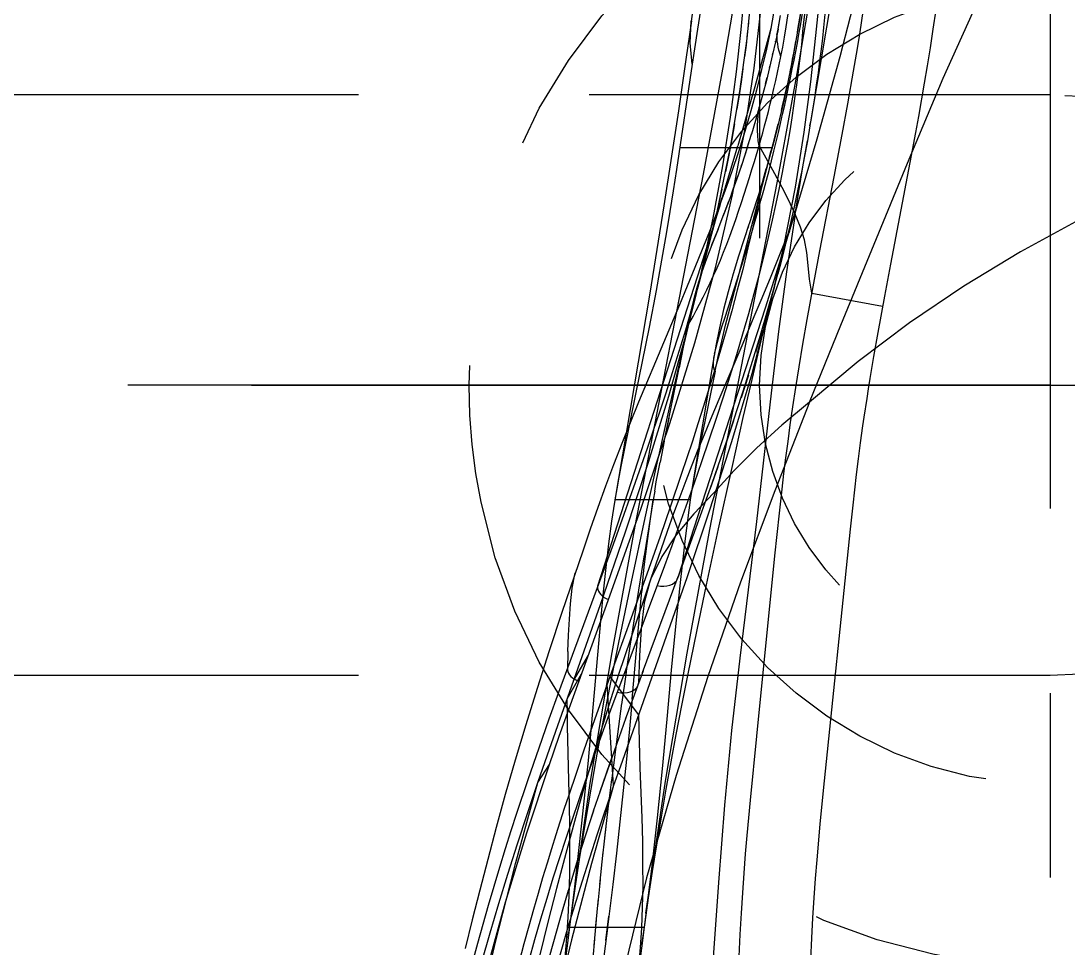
# Model space of a CAD drawing. Header units: inches. Extents: x 143011 to 144494, y -46023 to -44974.
# Drawn here: x 143734.4 to 143748.83, y -45359.17 to -45346.4 of the extents above; entities that cross this region are included whole.
import ezdxf

# ---------------------------------------------------------------- set-up
doc = ezdxf.new("R2010")
doc.units = ezdxf.units.IN
doc.header["$LTSCALE"] = 2
doc.header["$MEASUREMENT"] = 0
for name, pattern in [('CENTER', [50.8, 31.75, -6.35, 6.35, -6.35]), ('DASHED', [0.75, 0.5, -0.25]), ('HIDDEN', [9.525, 6.35, -3.175])]:
    doc.linetypes.add(name, pattern=pattern)
for name, color, linetype in [('CAV-COR', 1, 'CONTINUOUS'), ('DEFAULT_2', 8, 'HIDDEN'), ('wr2', 41, 'DASHED')]:
    doc.layers.add(name, color=color, linetype=linetype)

# ---------------------------------------------------------------- blocks, each defined once
blk = doc.blocks.new('20160901.140447')
at = {"layer": 'wr2', "linetype": 'CENTER', "ltscale": 0.2}
for p, q in [((0, -11), (0, 11)), ((-11, 0), (11, 0))]:
    blk.add_line(p, q, dxfattribs=at)
at = {"layer": 'wr2', "linetype": 'HIDDEN', "ltscale": 0.5}
for radius in [8, 5.5, 4]:
    blk.add_circle((0, 0), radius, dxfattribs=at)

msp = doc.modelspace()

# ---------------------------------------------------------------- linework, layer by layer
at = {"layer": 'CAV-COR', "linetype": 'ByBlock'}
for p, q in [((143744.831, -45346.515), (143744.865, -45346.326)), ((143744.831, -45346.515), (143744.795, -45346.689)), ((143744.715, -45347.043), (143744.67, -45347.223)), ((143744.67, -45347.223), (143744.623, -45347.405)), ((143744.623, -45347.405), (143744.573, -45347.589)), ((143744.573, -45347.589), (143744.52, -45347.775)), ((143744.52, -45347.775), (143744.465, -45347.963)), ((143744.204, -45348.799), (143744.369, -45347.933)), ((143744.406, -45348.152), (143744.465, -45347.963)), ((143745.366, -45348.029), (143745.063, -45349.049)), ((143744.749, -45348.152), (143744.328, -45348.152)), ((143744.406, -45348.152), (143744.331, -45348.379)), ((143744.331, -45348.379), (143744.254, -45348.604)), ((143744.097, -45348.748), (143744.001, -45349.003)), ((143743.975, -45349.783), (143744.204, -45348.799)), ((143744.009, -45349.006), (143743.765, -45349.787)), ((143744.001, -45349.003), (143743.894, -45349.278)), ((143743.969, -45349.153), (143743.996, -45349.056)), ((143743.996, -45349.056), (143744.005, -45349.023)), ((143745.052, -45348.963), (143744.992, -45349.224)), ((143745.066, -45349.037), (143745.037, -45349.127)), ((143745.085, -45348.977), (143745.066, -45349.037)), ((143745.088, -45348.969), (143745.085, -45348.977)), ((143743.92, -45349.333), (143743.969, -45349.153)), ((143744.415, -45349.258), (143744.455, -45349.136)), ((143744.992, -45349.224), (143744.966, -45349.335)), ((143745.017, -45349.189), (143745, -45349.237)), ((143745.037, -45349.127), (143745.017, -45349.189)), ((143743.894, -45349.278), (143743.685, -45349.797)), ((143743.863, -45349.547), (143743.92, -45349.333)), ((143744.367, -45349.398), (143744.386, -45349.343)), ((143744.386, -45349.343), (143744.415, -45349.258)), ((143744.956, -45349.361), (143744.951, -45349.375)), ((143744.968, -45349.328), (143744.964, -45349.341)), ((143744.975, -45349.311), (143744.968, -45349.328)), ((143744.981, -45349.293), (143744.975, -45349.311)), ((143744.988, -45349.273), (143744.981, -45349.293)), ((143745, -45349.237), (143744.988, -45349.273)), ((143744.919, -45349.456), (143744.861, -45349.601)), ((143744.943, -45349.396), (143744.919, -45349.456)), ((143744.951, -45349.375), (143744.943, -45349.396)), ((143743.802, -45349.777), (143743.863, -45349.547)), ((143744.861, -45349.601), (143744.731, -45349.92)), ((143743.765, -45349.787), (143742.346, -45354.189)), ((143743.685, -45349.797), (143743.474, -45350.314)), ((143743.687, -45350.834), (143743.975, -45349.783)), ((143744.23, -45350.084), (143744.326, -45349.782)), ((143744.731, -45349.92), (143744.607, -45350.221)), ((143744.096, -45350.496), (143744.23, -45350.084)), ((143744.607, -45350.221), (143744.498, -45350.48)), ((143743.474, -45350.314), (143743.255, -45350.837)), ((143744.498, -45350.48), (143744.344, -45350.844)), ((143743.255, -45350.837), (143742.91, -45351.653)), ((143743.956, -45350.99), (143743.973, -45350.914)), ((143744.344, -45350.844), (143744.015, -45351.614)), ((143743.953, -45351.01), (143743.869, -45351.502)), ((143744.015, -45351.614), (143743.894, -45351.902)), ((143743.894, -45351.902), (143743.811, -45352.103)), ((143743.811, -45352.103), (143743.727, -45352.309)), ((143743.263, -45352.188), (143743.205, -45352.48)), ((143743.263, -45352.187), (143743.27, -45352.153)), ((143743.651, -45352.19), (143743.498, -45352.649)), ((143743.028, -45352.291), (143742.864, -45352.76)), ((143743.727, -45352.309), (143743.644, -45352.521)), ((143743.644, -45352.521), (143743.561, -45352.735)), ((143743.498, -45352.649), (143743.349, -45353.087)), ((143742.864, -45352.76), (143742.708, -45353.201)), ((143743.561, -45352.735), (143743.478, -45352.957)), ((143743.132, -45352.877), (143743.112, -45352.997)), ((143743.478, -45352.957), (143743.393, -45353.188)), ((143743.38, -45352.997), (143743.055, -45352.997)), ((143743.349, -45353.087), (143743.205, -45353.503)), ((143742.449, -45354.499), (143742.94, -45353.128)), ((143742.708, -45353.201), (143742.558, -45353.614)), ((143742.812, -45354.127), (143743, -45353.248)), ((143743.393, -45353.188), (143743.305, -45353.432)), ((143743.205, -45353.503), (143743, -45354.086)), ((143743.305, -45353.432), (143743.217, -45353.685)), ((143742.558, -45353.614), (143741.807, -45355.653)), ((143743.217, -45353.685), (143743.08, -45354.081)), ((143742.958, -45354.206), (143742.987, -45353.92)), ((143742.665, -45354.832), (143742.812, -45354.127)), ((143743.08, -45354.081), (143742.797, -45354.917)), ((143743, -45354.086), (143742.808, -45354.623)), ((143743.055, -45354.156), (143743.054, -45354.158)), ((143741.953, -45355.873), (143742.449, -45354.499)), ((143742.808, -45354.623), (143742.518, -45355.423)), ((143742.588, -45355.211), (143742.665, -45354.832)), ((143742.797, -45354.917), (143742.635, -45355.406)), ((143742.518, -45355.423), (143742.303, -45356.029)), ((143741.807, -45355.653), (143741.675, -45356.02)), ((143741.818, -45356.255), (143741.953, -45355.873)), ((143741.675, -45356.02), (143741.534, -45356.419)), ((143742.303, -45356.029), (143742.157, -45356.448)), ((143741.683, -45356.642), (143741.818, -45356.255)), ((143741.534, -45356.419), (143741.385, -45356.853)), ((143742.157, -45356.448), (143742.053, -45356.752)), ((143741.37, -45357.585), (143741.683, -45356.642)), ((143741.385, -45356.853), (143741.23, -45357.317)), ((143742.053, -45356.752), (143741.943, -45357.078))]:
    msp.add_line(p, q, dxfattribs=at)
for points in [[(143746.612, -45348.36), (143747.106, -45347.192), (143747.643, -45345.996), (143748.233, -45344.766), (143748.873, -45343.502), (143749.553, -45342.2), (143750.284, -45340.857), (143751.087, -45339.485), (143751.977, -45338.095)], [(143747.09, -45340.617), (143746.704, -45342.614), (143746.485, -45343.649), (143746.238, -45344.708), (143745.968, -45345.79), (143745.68, -45346.898), (143745.366, -45348.029)], [(143744.944, -45344.201), (143744.932, -45344.67), (143744.908, -45345.135), (143744.867, -45345.595), (143744.809, -45346.05), (143744.731, -45346.505)], [(143745.265, -45345.324), (143745.206, -45345.849), (143745.127, -45346.386), (143745.03, -45346.935), (143744.913, -45347.491), (143744.776, -45348.049), (143744.62, -45348.604)], [(143745.514, -45345.846), (143745.495, -45346.089), (143745.483, -45346.218), (143745.471, -45346.353), (143745.457, -45346.493), (143745.441, -45346.639), (143745.423, -45346.791), (143745.404, -45346.95), (143745.382, -45347.116), (143745.358, -45347.288), (143745.332, -45347.468), (143745.303, -45347.654), (143745.271, -45347.848), (143745.236, -45348.052), (143745.197, -45348.265), (143745.154, -45348.487), (143745.105, -45348.721), (143745.052, -45348.963)], [(143745.193, -45346.307), (143745.182, -45346.426), (143745.17, -45346.55), (143745.157, -45346.679), (143745.143, -45346.814), (143745.127, -45346.953), (143745.109, -45347.099), (143745.09, -45347.25), (143745.068, -45347.407), (143745.045, -45347.57), (143745.019, -45347.739), (143744.991, -45347.915), (143744.96, -45348.099), (143744.926, -45348.29), (143744.888, -45348.49), (143744.847, -45348.699), (143744.801, -45348.918), (143744.75, -45349.146), (143744.695, -45349.386), (143744.635, -45349.636), (143744.57, -45349.894), (143744.499, -45350.161), (143744.423, -45350.436), (143744.343, -45350.716), (143744.257, -45351.002), (143744.208, -45351.163)], [(143744.731, -45346.505), (143744.671, -45346.789), (143744.605, -45347.072), (143744.532, -45347.356), (143744.455, -45347.64), (143744.372, -45347.924), (143744.285, -45348.204), (143744.193, -45348.478), (143744.097, -45348.748)], [(143744.795, -45346.689), (143744.756, -45346.865), (143744.715, -45347.043)], [(143755.991, -45346.723), (143754.863, -45347), (143753.767, -45347.294), (143752.717, -45347.617), (143751.708, -45347.963), (143750.745, -45348.327), (143749.834, -45348.719), (143748.978, -45349.141), (143748.169, -45349.584), (143747.392, -45350.057), (143746.643, -45350.56), (143745.935, -45351.092), (143745.264, -45351.652)], [(143745.264, -45351.652), (143745.694, -45350.593), (143746.612, -45348.36)], [(143744.62, -45348.604), (143744.555, -45348.917), (143744.487, -45349.226), (143744.416, -45349.528), (143744.344, -45349.824), (143744.269, -45350.112), (143744.194, -45350.394), (143744.117, -45350.67), (143744.039, -45350.938), (143743.961, -45351.201), (143743.883, -45351.457), (143743.805, -45351.707), (143743.728, -45351.951), (143743.651, -45352.19)], [(143744.455, -45349.136), (143744.48, -45349.061), (143744.506, -45348.978), (143744.534, -45348.888), (143744.564, -45348.791)], [(143744.964, -45349.341), (143744.96, -45349.352), (143744.958, -45349.357)], [(143744.365, -45349.403), (143744.285, -45349.644), (143744.211, -45349.887), (143744.143, -45350.132), (143744.081, -45350.379), (143744.025, -45350.627), (143743.976, -45350.876), (143743.952, -45351.013)], [(143744.326, -45349.782), (143744.374, -45349.628), (143744.422, -45349.472)], [(143743.802, -45349.777), (143743.724, -45350.067), (143743.64, -45350.366), (143743.554, -45350.662), (143743.465, -45350.955), (143743.373, -45351.247), (143743.283, -45351.527), (143743.196, -45351.792), (143743.111, -45352.045), (143743.028, -45352.291)], [(143743.973, -45350.914), (143743.995, -45350.825), (143744.024, -45350.726), (143744.058, -45350.616), (143744.096, -45350.496)], [(143742.94, -45353.128), (143743.339, -45351.949), (143743.687, -45350.834)], [(143745.264, -45351.652), (143744.786, -45352.872), (143744.316, -45354.131), (143743.864, -45355.432), (143743.426, -45356.796), (143743.021, -45358.204), (143742.678, -45359.596), (143742.399, -45360.951), (143742.175, -45362.285), (143741.999, -45363.581), (143741.862, -45364.832), (143741.764, -45366.037)], [(143742.91, -45351.653), (143742.793, -45351.936), (143742.678, -45352.223), (143742.566, -45352.514), (143742.456, -45352.808), (143742.348, -45353.105), (143742.244, -45353.403), (143742.14, -45353.703), (143741.854, -45354.548)], [(143745.264, -45351.652), (143744.885, -45351.972), (143744.537, -45352.284), (143744.228, -45352.596), (143743.945, -45352.9), (143743.673, -45353.19), (143743.429, -45353.482), (143743.23, -45353.78), (143743.08, -45354.087), (143743.055, -45354.156)], [(143743, -45353.248), (143743.176, -45352.45), (143743.187, -45352.397)], [(143743.132, -45352.877), (143743.154, -45352.751), (143743.179, -45352.618), (143743.205, -45352.48)], [(143742.987, -45353.92), (143743.026, -45353.599), (143743.068, -45353.291), (143743.112, -45352.997)], [(143741.936, -45355.085), (143741.946, -45354.861), (143741.959, -45354.642), (143741.974, -45354.43), (143741.997, -45354.217), (143742.038, -45354.004)], [(143742.346, -45354.189), (143742.345, -45354.211), (143742.349, -45354.234), (143742.358, -45354.258), (143742.371, -45354.281), (143742.39, -45354.303), (143742.412, -45354.324), (143742.437, -45354.342), (143742.465, -45354.358), (143742.496, -45354.371)], [(143741.854, -45354.548), (143741.678, -45355.079), (143741.512, -45355.596), (143741.355, -45356.098), (143741.21, -45356.585), (143741.074, -45357.056), (143740.949, -45357.512), (143740.832, -45357.95), (143740.722, -45358.374), (143740.619, -45358.783), (143740.523, -45359.176)], [(143741.936, -45355.085), (143741.929, -45355.339), (143741.934, -45355.362), (143741.944, -45355.385), (143741.959, -45355.408), (143741.978, -45355.43), (143742.001, -45355.451), (143742.028, -45355.469), (143742.057, -45355.484), (143742.088, -45355.497)], [(143742.635, -45355.406), (143742.477, -45355.898), (143742.324, -45356.392), (143742.179, -45356.885), (143742.04, -45357.379), (143741.906, -45357.871), (143741.781, -45358.351), (143741.662, -45358.815), (143741.55, -45359.267)], [(143741.954, -45357.047), (143741.932, -45356.114), (143741.929, -45355.939)], [(143742.223, -45356.735), (143742.17, -45356.887), (143741.994, -45357.399)], [(143741.943, -45357.078), (143741.887, -45357.25), (143741.77, -45357.612)], [(143741.23, -45357.317), (143741.151, -45357.558), (143741.072, -45357.806), (143740.993, -45358.062), (143740.915, -45358.323), (143740.839, -45358.584), (143740.765, -45358.847), (143740.693, -45359.109), (143740.624, -45359.363)], [(143741.994, -45357.399), (143741.906, -45357.662), (143741.819, -45357.93), (143741.731, -45358.207), (143741.644, -45358.49), (143741.559, -45358.774), (143741.477, -45359.057), (143741.397, -45359.341)], [(143739.729, -45366.091), (143739.853, -45364.842), (143740.002, -45363.646), (143740.178, -45362.51), (143740.37, -45361.459), (143740.576, -45360.477), (143740.812, -45359.51), (143741.078, -45358.54), (143741.37, -45357.585)], [(143741.77, -45357.612), (143741.71, -45357.803), (143741.649, -45358.001), (143741.588, -45358.206), (143741.525, -45358.419), (143741.461, -45358.641), (143741.397, -45358.871), (143741.331, -45359.111), (143741.265, -45359.36)], [(143739.762, -45365.935), (143739.862, -45365.028), (143739.982, -45364.098), (143740.123, -45363.143), (143740.288, -45362.165), (143740.476, -45361.161), (143740.694, -45360.129), (143740.942, -45359.072), (143741.085, -45358.516)]]:
    msp.add_lwpolyline(points, dxfattribs=at)
at = {"layer": 'DEFAULT_2', "color": 8, "linetype": 'HIDDEN'}
for p, q in [((143743.799, -45346.023), (143743.72, -45346.516)), ((143744.504, -45347.051), (143744.591, -45346.297)), ((143744.831, -45346.515), (143744.847, -45346.427)), ((143743.72, -45346.516), (143743.65, -45346.998)), ((143744.814, -45346.598), (143744.831, -45346.515)), ((143744.795, -45346.689), (143744.797, -45346.681)), ((143744.756, -45346.865), (143744.76, -45346.848)), ((143743.65, -45346.998), (143743.432, -45348.449)), ((143744.715, -45347.043), (143744.721, -45347.016)), ((143744.659, -45347.265), (143744.68, -45347.183)), ((143745.867, -45347.095), (143745.788, -45347.545)), ((143743.46, -45347.64), (143743.258, -45348.95)), ((143744.571, -45347.595), (143744.573, -45347.591)), ((143745.788, -45347.545), (143745.711, -45347.966)), ((143744.749, -45348.152), (143744.834, -45347.818)), ((143744.787, -45348.003), (143744.815, -45347.893)), ((143744.465, -45347.963), (143744.467, -45347.957)), ((143744.789, -45347.996), (143744.763, -45348.094)), ((143745.711, -45347.966), (143745.6, -45348.549)), ((143746.726, -45347.937), (143746.648, -45348.351)), ((143744.328, -45348.152), (143743.476, -45348.152)), ((143744.018, -45348.981), (143744.277, -45348.122)), ((143744.513, -45349.062), (143744.749, -45348.152)), ((143744.71, -45348.291), (143744.738, -45348.188)), ((143744.736, -45348.194), (143744.763, -45348.094)), ((143746.648, -45348.351), (143746.379, -45349.754)), ((143744.256, -45348.599), (143744.289, -45348.506)), ((143744.321, -45348.413), (143744.331, -45348.379)), ((143744.624, -45348.592), (143744.668, -45348.438)), ((143742.862, -45353.36), (143743.804, -45348.512)), ((143743.89, -45353.409), (143744.818, -45348.633)), ((143744.256, -45348.599), (143744.174, -45348.827)), ((143744.626, -45348.584), (143744.586, -45348.719)), ((143745.6, -45348.549), (143745.403, -45349.569)), ((143744.056, -45348.718), (143744.001, -45348.968)), ((143744.094, -45348.73), (143744.07, -45348.802)), ((143744.188, -45348.789), (143744.091, -45349.049)), ((143744.114, -45348.668), (143744.094, -45348.73)), ((143744.188, -45348.789), (143744.223, -45348.694)), ((143744.594, -45348.692), (143744.548, -45348.845)), ((143744.025, -45348.935), (143744.019, -45348.952)), ((143744.033, -45348.913), (143744.025, -45348.935)), ((143744.048, -45348.867), (143744.033, -45348.913)), ((143744.07, -45348.802), (143744.048, -45348.867)), ((143744.116, -45348.983), (143744.152, -45348.885)), ((143743.258, -45348.95), (143743.063, -45350.15)), ((143744, -45349.282), (143744.091, -45349.049)), ((143744.003, -45348.999), (143744.001, -45349.002)), ((143744.004, -45349.026), (143744.018, -45348.981)), ((143744.007, -45349.017), (143744.004, -45349.026)), ((143744.006, -45349.019), (143744.007, -45349.015)), ((143744.027, -45348.948), (143744.009, -45349.006)), ((143744.019, -45348.952), (143744.014, -45348.968)), ((143744.078, -45349.082), (143744.116, -45348.983)), ((143744.166, -45350.366), (143744.513, -45349.062)), ((143745.035, -45349.141), (143745.082, -45348.988)), ((143745.063, -45349.049), (143745.036, -45349.139)), ((143745.082, -45348.988), (143745.087, -45348.971)), ((143744.426, -45349.223), (143744.415, -45349.258)), ((143745.035, -45349.141), (143744.653, -45350.359)), ((143744.995, -45349.272), (143745.036, -45349.139)), ((143744.006, -45349.269), (143743.919, -45349.487)), ((143743.919, -45349.487), (143744, -45349.282)), ((143744.389, -45349.334), (143744.386, -45349.343)), ((143744.422, -45349.472), (143744.468, -45349.318)), ((143744.94, -45349.467), (143744.975, -45349.341)), ((143744.975, -45349.341), (143744.988, -45349.296)), ((143744.983, -45349.314), (143744.995, -45349.272)), ((143744.988, -45349.297), (143744.983, -45349.314)), ((143744.369, -45349.393), (143744.366, -45349.399)), ((143744.896, -45349.632), (143744.94, -45349.467)), ((143744.773, -45350.093), (143744.896, -45349.632)), ((143745.403, -45349.569), (143745.32, -45350.012)), ((143744.867, -45349.736), (143744.828, -45349.886)), ((143746.379, -45349.754), (143746.296, -45350.193)), ((143743.777, -45349.872), (143743.717, -45350.061)), ((143744.782, -45350.06), (143744.7, -45350.356)), ((143745.32, -45350.012), (143745.228, -45350.516)), ((143743.063, -45350.15), (143742.58, -45353.03)), ((143743.15, -45350.114), (143743.054, -45350.619)), ((143745.295, -45350.151), (143746.271, -45350.33)), ((143746.296, -45350.193), (143746.205, -45350.692)), ((143744.653, -45350.359), (143743.457, -45354.054)), ((143744.668, -45350.522), (143744.705, -45350.368)), ((143743.619, -45350.431), (143743.581, -45350.612)), ((143743.581, -45350.61), (143743.66, -45350.471)), ((143744.599, -45350.807), (143744.668, -45350.522)), ((143745.228, -45350.516), (143745.169, -45350.855)), ((143743.054, -45350.619), (143742.96, -45351.095)), ((143743.448, -45351.246), (143743.595, -45350.621)), ((143743.581, -45350.612), (143743.469, -45351.181)), ((143744.612, -45350.658), (143744.519, -45350.967)), ((143744.459, -45351.4), (143744.599, -45350.807)), ((143746.205, -45350.692), (143746.147, -45351.024)), ((143745.169, -45350.855), (143745.116, -45351.167)), ((143746.147, -45351.024), (143746.096, -45351.327)), ((143743.27, -45352.153), (143743.469, -45351.181)), ((143743.337, -45351.729), (143743.448, -45351.246)), ((143743.965, -45351.228), (143743.765, -45352.208)), ((143745.116, -45351.167), (143745.07, -45351.453)), ((143744.422, -45351.279), (143744.321, -45351.593)), ((143743.869, -45351.502), (143743.713, -45352.429)), ((143744.352, -45351.864), (143744.459, -45351.4)), ((143745.07, -45351.453), (143745.03, -45351.717)), ((143743.187, -45352.397), (143743.337, -45351.729)), ((143745.03, -45351.717), (143744.995, -45351.963)), ((143743.327, -45351.873), (143743.294, -45352.033)), ((143744.217, -45351.911), (143744.11, -45352.227)), ((143744.197, -45352.554), (143744.352, -45351.864)), ((143744.995, -45351.963), (143744.964, -45352.195)), ((143743.765, -45352.208), (143743.708, -45352.493)), ((143744.964, -45352.195), (143744.935, -45352.419)), ((143745.964, -45352.214), (143745.935, -45352.434)), ((143743.713, -45352.429), (143743.619, -45352.997)), ((143744.002, -45352.542), (143743.891, -45352.856)), ((143744.935, -45352.419), (143744.908, -45352.636)), ((143745.935, -45352.434), (143745.909, -45352.648)), ((143744.012, -45353.396), (143744.197, -45352.554)), ((143744.908, -45352.636), (143744.883, -45352.852)), ((143745.909, -45352.648), (143745.883, -45352.859)), ((143744.883, -45352.852), (143744.846, -45353.181)), ((143745.883, -45352.859), (143745.859, -45353.071)), ((143743.055, -45352.997), (143742.585, -45352.997)), ((143743.112, -45352.997), (143742.986, -45353.769)), ((143743.619, -45352.997), (143743.38, -45352.997)), ((143743.619, -45352.997), (143743.551, -45353.529)), ((143745.859, -45353.071), (143745.823, -45353.4)), ((143744.846, -45353.181), (143744.783, -45353.77)), ((143743.845, -45354.171), (143744.012, -45353.396)), ((143745.823, -45353.4), (143745.453, -45357.003)), ((143743.45, -45354.076), (143743.672, -45353.466)), ((143743.551, -45353.529), (143743.485, -45354.097)), ((143742.988, -45353.755), (143742.873, -45354.474)), ((143744.783, -45353.77), (143744.533, -45356.252)), ((143743.265, -45353.908), (143742.525, -45355.894)), ((143743.574, -45354.073), (143742.659, -45356.665)), ((143742.964, -45355.377), (143743.457, -45354.054)), ((143743.45, -45354.076), (143743.457, -45354.054)), ((143742.958, -45354.206), (143742.953, -45354.254)), ((143743.163, -45354.18), (143743.211, -45354.187)), ((143743.715, -45354.789), (143743.845, -45354.171)), ((143741.656, -45356.509), (143742.387, -45354.44)), ((143742.876, -45354.453), (143742.801, -45354.941)), ((143743.587, -45355.417), (143743.715, -45354.789)), ((143742.804, -45354.92), (143742.735, -45355.39)), ((143742.014, -45355.493), (143742.218, -45355.136)), ((143742.519, -45355.559), (143742.588, -45355.211)), ((143741.927, -45355.739), (143742.125, -45355.394)), ((143742.91, -45355.953), (143742.516, -45355.428)), ((143742.738, -45355.371), (143742.675, -45355.817)), ((143742.729, -45356.019), (143742.977, -45355.35)), ((143743.505, -45355.83), (143743.587, -45355.417)), ((143742.427, -45356.035), (143742.519, -45355.559)), ((143742.565, -45356.934), (143742.479, -45355.533)), ((143742.904, -45355.548), (143742.91, -45355.524)), ((143742.616, -45355.648), (143742.664, -45355.655)), ((143741.929, -45355.939), (143741.927, -45355.739)), ((143742.676, -45355.804), (143742.591, -45356.435)), ((143742.82, -45355.744), (143742.783, -45356.153)), ((143743.428, -45356.231), (143743.505, -45355.83)), ((143742.525, -45355.894), (143742.346, -45356.39)), ((143742.34, -45356.502), (143742.427, -45356.035)), ((143743.358, -45356.607), (143743.428, -45356.231)), ((143744.533, -45356.252), (143744.446, -45357.136)), ((143742.346, -45356.39), (143742.223, -45356.735)), ((143742.59, -45356.439), (143742.535, -45356.869)), ((143741.524, -45356.891), (143741.656, -45356.509)), ((143741.524, -45356.891), (143741.683, -45356.642)), ((143742.659, -45356.665), (143742.565, -45356.934)), ((143743.29, -45356.984), (143743.358, -45356.607)), ((143742.537, -45356.849), (143742.483, -45357.291)), ((143743.224, -45357.368), (143743.29, -45356.984)), ((143745.453, -45357.003), (143745.408, -45357.466)), ((143744.446, -45357.136), (143744.402, -45357.621)), ((143742.29, -45357.281), (143742.202, -45357.545)), ((143742.487, -45357.255), (143742.441, -45357.653)), ((143743.162, -45357.748), (143743.224, -45357.368)), ((143742.124, -45357.452), (143742.025, -45358.329)), ((143742.097, -45357.95), (143742.173, -45357.469)), ((143742.459, -45357.498), (143742.413, -45357.903)), ((143745.408, -45357.466), (143745.365, -45357.957)), ((143742.114, -45357.816), (143742.027, -45358.094)), ((143742.419, -45357.849), (143742.372, -45358.297)), ((143743.103, -45358.119), (143743.162, -45357.748)), ((143742.027, -45358.41), (143742.097, -45357.95)), ((143743.091, -45358.04), (143742.987, -45358.883)), ((143743.048, -45358.479), (143743.103, -45358.119)), ((143742.379, -45358.231), (143742.342, -45358.6)), ((143742.554, -45358.297), (143742.483, -45358.883)), ((143741.94, -45358.378), (143741.856, -45358.664)), ((143742.025, -45358.329), (143741.958, -45358.883)), ((143742.353, -45358.489), (143742.317, -45358.864)), ((143742.999, -45358.819), (143743.048, -45358.479)), ((143742.458, -45359.066), (143742.502, -45358.731)), ((143741.958, -45358.883), (143741.857, -45359.671)), ((143741.94, -45359.028), (143741.967, -45358.833)), ((143741.958, -45358.883), (143742.987, -45358.883)), ((143742.325, -45358.781), (143742.293, -45359.134)), ((143742.987, -45358.883), (143742.871, -45359.776)), ((143742.955, -45359.133), (143742.999, -45358.819)), ((143742.48, -45358.898), (143742.37, -45359.755)), ((143742.301, -45359.049), (143742.279, -45359.306))]:
    msp.add_line(p, q, dxfattribs=at)
for points in [[(143744.871, -45346.89), (143744.895, -45346.763), (143744.92, -45346.628), (143744.944, -45346.485), (143744.967, -45346.334), (143744.991, -45346.174), (143745.013, -45346.004), (143745.034, -45345.824), (143745.055, -45345.634), (143745.073, -45345.437), (143745.09, -45345.233), (143745.104, -45345.023), (143745.117, -45344.814), (143745.128, -45344.607), (143745.136, -45344.401), (143745.143, -45344.202), (143745.147, -45344.011), (143745.149, -45343.827), (143745.151, -45343.65), (143745.151, -45343.48), (143745.148, -45343.163)], [(143743.804, -45348.512), (143744.083, -45346.993), (143744.334, -45345.519), (143744.55, -45344.086)], [(143743.893, -45344.67), (143743.862, -45344.853), (143743.831, -45345.038), (143743.802, -45345.223), (143743.774, -45345.406), (143743.748, -45345.587), (143743.723, -45345.762), (143743.636, -45346.405)], [(143745.271, -45347.848), (143745.287, -45347.767), (143745.727, -45345.153)], [(143744.516, -45345.325), (143744.467, -45345.962), (143744.399, -45346.645), (143744.302, -45347.374), (143744.173, -45348.143), (143744.006, -45348.945), (143743.972, -45349.093)], [(143744.818, -45348.633), (143745.094, -45347.128), (143745.343, -45345.665)], [(143747.085, -45345.696), (143747.005, -45346.251), (143746.965, -45346.516), (143746.925, -45346.772), (143746.885, -45347.02), (143746.845, -45347.261)], [(143746.068, -45345.836), (143745.987, -45346.365), (143745.947, -45346.616), (143745.907, -45346.86), (143745.867, -45347.095)], [(143743.693, -45350.214), (143743.772, -45349.882), (143743.939, -45349.117), (143744.072, -45348.4), (143744.177, -45347.728), (143744.258, -45347.103), (143744.322, -45346.522), (143744.375, -45345.981)], [(143745.406, -45346.021), (143745.349, -45346.603), (143745.28, -45347.239), (143745.188, -45347.934), (143745.065, -45348.692), (143744.905, -45349.507), (143744.705, -45350.368)], [(143744.866, -45347.813), (143744.894, -45347.687), (143744.923, -45347.561), (143744.95, -45347.436), (143744.976, -45347.312), (143745.002, -45347.188), (143745.027, -45347.064), (143745.051, -45346.942), (143745.074, -45346.822), (143745.097, -45346.702), (143745.118, -45346.584), (143745.139, -45346.468), (143745.178, -45346.24)], [(143745.092, -45346.602), (143745.105, -45346.522), (143745.119, -45346.443), (143745.132, -45346.364), (143745.144, -45346.285), (143745.156, -45346.206)], [(143743.637, -45346.402), (143743.562, -45346.935), (143743.46, -45347.64)], [(143743.65, -45346.998), (143743.62, -45346.704), (143743.636, -45346.405)], [(143744.424, -45346.432), (143744.407, -45346.58), (143744.39, -45346.734), (143744.37, -45346.895)], [(143744.731, -45346.505), (143744.511, -45347.309), (143744.277, -45348.122)], [(143744.871, -45346.89), (143744.855, -45346.847), (143744.843, -45346.804), (143744.833, -45346.762), (143744.826, -45346.72), (143744.821, -45346.678), (143744.82, -45346.636), (143744.821, -45346.595), (143744.824, -45346.555), (143744.831, -45346.515)], [(143745.031, -45346.931), (143745.047, -45346.847), (143745.062, -45346.764), (143745.077, -45346.682)], [(143744.569, -45348.123), (143744.595, -45348.034), (143744.62, -45347.943), (143744.646, -45347.849), (143744.672, -45347.751), (143744.698, -45347.65), (143744.724, -45347.546), (143744.75, -45347.44), (143744.775, -45347.332), (143744.8, -45347.223), (143744.824, -45347.113), (143744.848, -45347.002), (143744.871, -45346.89)], [(143744.347, -45347.063), (143744.323, -45347.24), (143744.295, -45347.424), (143744.265, -45347.617)], [(143744.369, -45347.933), (143744.378, -45347.886), (143744.504, -45347.051)], [(143744.996, -45347.103), (143745.014, -45347.016), (143745.03, -45346.935)], [(143744.919, -45347.457), (143744.939, -45347.368), (143744.959, -45347.279)], [(143746.845, -45347.261), (143746.765, -45347.719), (143746.726, -45347.937)], [(143744.878, -45347.637), (143744.899, -45347.547), (143744.919, -45347.457)], [(143744.569, -45348.123), (143744.559, -45348.052), (143744.552, -45347.982), (143744.548, -45347.912), (143744.548, -45347.842), (143744.551, -45347.773), (143744.557, -45347.705), (143744.567, -45347.637), (143744.58, -45347.57), (143744.596, -45347.504)], [(143744.231, -45347.819), (143744.194, -45348.03), (143744.153, -45348.25), (143744.107, -45348.479)], [(143744.805, -45348.068), (143744.836, -45347.94), (143744.866, -45347.813)], [(143744.382, -45348.23), (143744.411, -45348.139), (143744.439, -45348.048)], [(143744.707, -45348.461), (143744.741, -45348.328), (143744.773, -45348.197), (143744.805, -45348.068)], [(143745.065, -45349.066), (143745.174, -45348.414), (143745.236, -45348.052)], [(143744.436, -45348.56), (143744.471, -45348.449), (143744.505, -45348.338), (143744.538, -45348.229), (143744.569, -45348.123)], [(143744.569, -45348.123), (143744.661, -45348.289), (143744.754, -45348.454), (143744.843, -45348.614), (143744.926, -45348.771), (143745, -45348.923), (143745.065, -45349.066)], [(143743.432, -45348.449), (143743.386, -45348.741), (143743.34, -45349.027), (143743.293, -45349.308)], [(143744.634, -45348.734), (143744.671, -45348.596), (143744.707, -45348.461)], [(143743.66, -45350.471), (143743.704, -45350.391), (143743.751, -45350.302), (143743.8, -45350.206), (143743.848, -45350.108), (143743.897, -45350.009), (143743.944, -45349.907), (143743.991, -45349.804), (143744.036, -45349.697), (143744.081, -45349.589), (143744.124, -45349.479), (143744.167, -45349.366), (143744.208, -45349.252), (143744.248, -45349.137), (143744.288, -45349.021), (143744.326, -45348.904), (143744.364, -45348.788), (143744.436, -45348.56)], [(143744.027, -45348.948), (143744.111, -45348.678), (143744.114, -45348.666)], [(143744.468, -45349.318), (143744.512, -45349.168), (143744.555, -45349.02), (143744.595, -45348.875), (143744.634, -45348.734)], [(143744.014, -45348.968), (143744.009, -45348.981), (143744.007, -45348.986)], [(143745.065, -45349.066), (143744.948, -45349.857), (143744.838, -45350.682), (143744.734, -45351.53), (143744.536, -45353.296)], [(143745.295, -45350.151), (143745.265, -45349.959), (143745.248, -45349.773), (143745.228, -45349.593), (143745.194, -45349.419), (143745.138, -45349.245), (143745.065, -45349.066)], [(143743.972, -45349.09), (143743.94, -45349.228), (143743.874, -45349.498), (143743.815, -45349.727)], [(143743.293, -45349.308), (143743.197, -45349.852), (143743.15, -45350.114)], [(143744.966, -45349.335), (143744.928, -45349.492), (143744.867, -45349.736)], [(143743.919, -45349.487), (143743.844, -45349.681), (143743.777, -45349.872)], [(143743.717, -45350.061), (143743.665, -45350.248), (143743.619, -45350.431)], [(143743.664, -45353.495), (143743.923, -45352.77), (143744.165, -45352.068), (143744.388, -45351.388), (143744.591, -45350.729), (143744.773, -45350.093)], [(143742.387, -45354.44), (143742.732, -45353.438), (143743.046, -45352.481), (143743.327, -45351.569), (143743.569, -45350.702), (143743.693, -45350.214)], [(143743.595, -45350.621), (143743.689, -45350.23), (143743.693, -45350.213)], [(143744.705, -45350.368), (143744.47, -45351.261), (143744.191, -45352.201), (143743.889, -45353.141), (143743.574, -45354.073)], [(143743.965, -45351.228), (143744.008, -45351.023), (143744.057, -45350.811), (143744.109, -45350.592), (143744.166, -45350.366)], [(143742.96, -45351.095), (143742.869, -45351.542), (143742.706, -45352.339)], [(143743.964, -45351.229), (143743.95, -45351.199), (143743.943, -45351.16), (143743.942, -45351.112), (143743.946, -45351.056), (143743.952, -45351.017)], [(143744.208, -45351.163), (143744.168, -45351.293), (143744.075, -45351.585), (143743.978, -45351.88), (143743.879, -45352.177), (143743.778, -45352.473), (143743.676, -45352.767)], [(143746.096, -45351.327), (143746.073, -45351.469), (143746.052, -45351.604), (143746.014, -45351.86)], [(143746.014, -45351.86), (143745.996, -45351.981), (143745.964, -45352.214)], [(143742.706, -45352.339), (143742.671, -45352.517), (143742.64, -45352.686), (143742.611, -45352.846), (143742.585, -45352.997)], [(143743.708, -45352.493), (143743.683, -45352.628), (143743.66, -45352.756), (143743.638, -45352.879)], [(143743.676, -45352.767), (143743.469, -45353.349), (143743.366, -45353.631), (143743.265, -45353.908)], [(143742.58, -45353.03), (143742.539, -45353.294), (143742.496, -45353.606), (143742.458, -45353.931), (143742.424, -45354.267), (143742.391, -45354.615), (143742.254, -45356.171)], [(143741.967, -45358.833), (143742.242, -45356.9), (143742.544, -45355.099), (143742.862, -45353.36)], [(143743.011, -45358.691), (143743.279, -45356.871), (143743.577, -45355.111), (143743.89, -45353.409)], [(143744.536, -45353.296), (143744.304, -45355.178), (143744.19, -45356.173), (143744.093, -45357.205), (143744.01, -45358.27), (143743.931, -45359.365), (143743.844, -45360.494), (143743.731, -45361.659), (143743.592, -45362.866), (143743.44, -45364.117)], [(143743.485, -45354.097), (143743.421, -45354.699), (143743.36, -45355.343), (143743.301, -45356.02), (143743.237, -45356.703), (143743.167, -45357.376), (143743.091, -45358.04)], [(143743.211, -45354.187), (143743.257, -45354.188), (143743.3, -45354.183), (143743.34, -45354.173), (143743.376, -45354.158), (143743.406, -45354.137), (143743.43, -45354.113), (143743.447, -45354.085), (143743.45, -45354.076)], [(143742.82, -45355.744), (143742.921, -45354.601), (143742.953, -45354.254)], [(143743.054, -45354.158), (143742.987, -45354.419), (143742.944, -45354.777), (143742.922, -45355.146), (143742.91, -45355.524)], [(143742.664, -45355.655), (143742.711, -45355.656), (143742.755, -45355.652), (143742.795, -45355.642), (143742.831, -45355.627), (143742.861, -45355.607), (143742.885, -45355.583), (143742.901, -45355.555), (143742.904, -45355.549)], [(143742.29, -45357.281), (143742.512, -45356.637), (143742.739, -45355.998)], [(143742.91, -45355.953), (143742.917, -45356.326), (143742.929, -45356.688)], [(143742.254, -45356.171), (143742.214, -45356.59), (143742.17, -45357.019), (143742.124, -45357.452)], [(143742.783, -45356.153), (143742.743, -45356.572), (143742.699, -45357), (143742.653, -45357.431)], [(143742.173, -45357.469), (143742.255, -45356.984), (143742.297, -45356.742), (143742.34, -45356.502)], [(143742.552, -45356.517), (143742.464, -45356.767), (143742.377, -45357.022)], [(143742.929, -45356.688), (143742.953, -45357.377), (143742.962, -45357.703), (143742.966, -45358.017), (143742.967, -45358.319), (143742.961, -45358.61), (143742.95, -45358.891), (143742.933, -45359.162), (143742.91, -45359.424), (143742.884, -45359.678)], [(143742.565, -45356.934), (143742.263, -45358.008), (143741.987, -45359.06), (143741.739, -45360.09), (143741.52, -45361.097), (143741.33, -45362.081), (143741.163, -45363.041), (143741.019, -45363.978), (143740.897, -45364.892), (143740.794, -45365.783), (143740.709, -45366.653), (143740.638, -45367.501), (143740.58, -45368.328), (143740.534, -45369.136), (143740.496, -45369.924), (143740.465, -45370.691)], [(143740.753, -45359.359), (143740.864, -45358.963), (143740.983, -45358.56), (143741.109, -45358.152), (143741.242, -45357.738), (143741.38, -45357.318), (143741.524, -45356.891)], [(143741.085, -45358.516), (143741.22, -45357.993), (143741.524, -45356.891)], [(143742.565, -45356.934), (143742.34, -45357.601), (143742.126, -45358.262), (143741.925, -45358.916), (143741.742, -45359.564)], [(143741.965, -45357.838), (143741.963, -45357.515), (143741.957, -45357.181), (143741.954, -45357.047)], [(143740.361, -45371.366), (143740.346, -45370.68), (143740.343, -45369.762), (143740.358, -45368.848), (143740.39, -45367.95), (143740.439, -45367.078), (143740.504, -45366.231), (143740.582, -45365.404), (143740.671, -45364.591), (143740.775, -45363.789), (143740.894, -45362.999), (143741.026, -45362.224), (143741.171, -45361.462), (143741.328, -45360.719), (143741.498, -45359.997), (143741.681, -45359.294), (143741.874, -45358.608), (143742.077, -45357.94), (143742.291, -45357.284)], [(143742.653, -45357.431), (143742.605, -45357.864), (143742.554, -45358.297)], [(143744.402, -45357.621), (143744.38, -45357.875), (143744.359, -45358.138), (143744.339, -45358.41), (143744.321, -45358.692), (143744.304, -45358.983), (143744.29, -45359.286), (143744.279, -45359.598), (143744.27, -45359.92), (143744.265, -45360.25), (143744.261, -45360.589), (143744.261, -45360.937), (143744.28, -45364.436)], [(143741.923, -45359.027), (143741.942, -45358.745), (143741.955, -45358.452), (143741.963, -45358.15), (143741.965, -45357.838)], [(143745.365, -45357.957), (143745.344, -45358.214), (143745.325, -45358.479), (143745.306, -45358.753), (143745.29, -45359.036), (143745.276, -45359.329), (143745.264, -45359.632), (143745.255, -45359.944), (143745.249, -45360.265), (143745.245, -45360.597), (143745.243, -45360.939), (143745.243, -45361.293)], [(143741.87, -45359.567), (143741.898, -45359.301), (143741.923, -45359.027)]]:
    msp.add_lwpolyline(points, dxfattribs=at)
at = {"layer": 'wr2', "linetype": 'CENTER', "ltscale": 0.2}
for p, q in [((143748.577, -45276.419), (143748.577, -45351.419)), ((143748.577, -45351.419), (143665.577, -45351.419))]:
    msp.add_line(p, q, dxfattribs=at)
at = {"layer": 'wr2', "linetype": 'HIDDEN', "ltscale": 0.5}
for p, q in [((143744.577, -45295.419), (143744.577, -45351.419)), ((143748.577, -45347.419), (143665.577, -45347.419)), ((143748.577, -45355.419), (143665.577, -45355.419))]:
    msp.add_line(p, q, dxfattribs=at)

# ---------------------------------------------------------------- block references
at = {"layer": 'wr2', "linetype": 'ByBlock', "rotation": -90.00000000000001}
msp.add_blockref('20160901.140447', (143748.577, -45351.419), dxfattribs=at)

doc.saveas('drawing.dxf')
